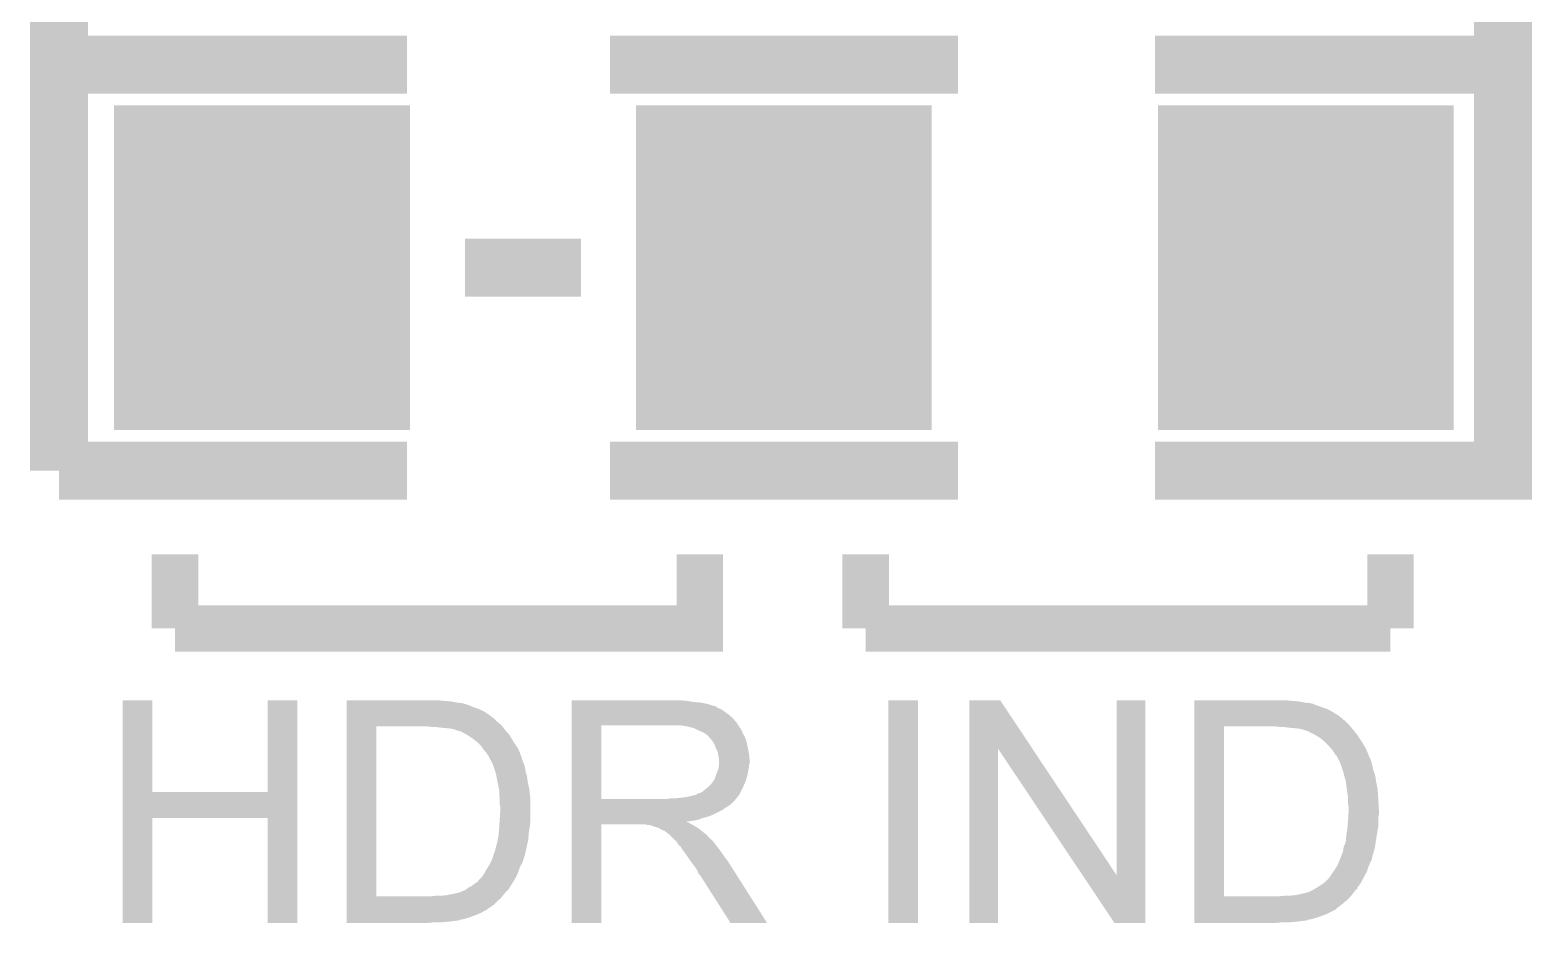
# Model space of a CAD drawing. Extents: x -1.4 to 24.2, y -3.9 to 40.3.
# Drawn here: x 2.84 to 9.42, y 7.01 to 10.92 of the extents above; entities that cross this region are included whole.
import ezdxf

# ---------------------------------------------------------------- set-up
doc = ezdxf.new("R2010")
doc.units = 0
doc.layers.get('0').update_dxf_attribs({"linetype": 'CONTINUOUS'})
doc.layers.add('USBI2CCLICK_V102A_GTO', color=14, linetype='CONTINUOUS')
doc.layers.add('USBI2CCLICK_V102A_GTS', color=12, linetype='CONTINUOUS')

# ---------------------------------------------------------------- blocks, each defined once
blk = doc.blocks.new('RECTANGLE_44')
blk.add_solid([(0.6477, 0.7112), (0.6477, -0.7112), (-0.6477, 0.7112), (-0.6477, -0.7112)])

msp = doc.modelspace()

# ---------------------------------------------------------------- linework, layer by layer
at = {"layer": 'USBI2CCLICK_V102A_GTO'}
for points, const_width in [([(2.9718, 10.7696), (2.9718, 12.5476), (4.4958, 12.5476)], 0.254), ([(9.2964, 10.7696), (9.2964, 12.5476)], 0.254), ([(2.9718, 10.7696), (4.4958, 10.7696)], 0.254), ([(2.9718, 10.7696), (4.4958, 10.7696)], 0.254), ([(2.9718, 8.9916), (2.9718, 10.7696)], 0.254), ([(5.3848, 10.7696), (6.9088, 10.7696)], 0.254), ([(5.3848, 10.7696), (6.9088, 10.7696)], 0.254), ([(7.7724, 10.7696), (9.2964, 10.7696)], 0.254), ([(7.7724, 8.9916), (9.2964, 8.9916), (9.2964, 10.7696)], 0.254), ([(7.7724, 10.7696), (9.2964, 10.7696)], 0.254), ([(4.7498, 9.8806), (5.2578, 9.8806)], 0.254), ([(2.9718, 8.9916), (4.4958, 8.9916)], 0.254), ([(5.3848, 8.9916), (6.9088, 8.9916)], 0.254), ([(3.4798, 8.30072), (3.4798, 8.62584)], 0.2032), ([(3.4798, 8.30072), (5.7785, 8.30072), (5.7785, 8.62584)], 0.2032), ([(6.50494, 8.30072), (6.50494, 8.62584)], 0.2032), ([(8.80364, 8.30072), (8.80364, 8.62584)], 0.2032), ([(6.50494, 8.30072), (8.80364, 8.30072)], 0.2032)]:
    msp.add_lwpolyline(points, dxfattribs=dict(at, const_width=const_width))
for points in [[(3.251212, 7.58444), (3.25122, 7.985738), (3.380762, 7.58444), (3.38074, 7.985738)], [(3.25122, 7.985738), (3.251222, 7.98576), (3.38074, 7.985738), (3.251222, 7.98576)], [(3.8862, 7.584462), (3.88622, 7.985738), (4.01573, 7.584462), (4.01574, 7.985738)], [(3.88622, 7.985738), (3.886222, 7.98576), (4.01574, 7.985738), (3.886222, 7.98576)], [(4.23166, 7.98322), (4.231662, 7.98576), (4.65836, 7.98322), (4.63042, 7.98576)], [(4.23166, 7.98068), (4.23166, 7.98322), (4.68884, 7.98068), (4.65836, 7.98322)], [(4.23166, 7.9756), (4.23166, 7.98068), (4.716778, 7.9756), (4.68884, 7.98068)], [(4.23166, 7.97306), (4.23166, 7.9756), (4.739642, 7.97306), (4.716778, 7.9756)], [(4.23166, 7.973054), (4.23166, 7.97306), (4.742186, 7.973054), (4.739642, 7.97306)], [(4.23166, 7.97052), (4.23166, 7.973054), (4.744726, 7.97052), (4.742186, 7.973054)], [(4.23166, 7.970518), (4.23166, 7.97052), (4.747262, 7.970518), (4.744726, 7.97052)], [(4.23166, 7.9629), (4.23166, 7.970518), (4.770118, 7.9629), (4.747262, 7.970518)], [(4.23166, 7.95528), (4.23166, 7.9629), (4.7879, 7.95528), (4.770118, 7.9629)], [(5.21718, 7.98322), (5.217182, 7.98576), (5.72262, 7.98322), (5.69214, 7.98576)], [(5.21718, 7.97814), (5.21718, 7.98322), (5.753098, 7.97814), (5.72262, 7.98322)], [(5.21718, 7.9756), (5.21718, 7.97814), (5.78612, 7.9756), (5.753098, 7.97814)], [(5.21718, 7.96798), (5.21718, 7.9756), (5.819138, 7.96798), (5.78612, 7.9756)], [(5.21718, 7.9629), (5.21718, 7.96798), (5.834382, 7.9629), (5.819138, 7.96798)], [(5.21718, 7.960356), (5.21718, 7.9629), (5.847084, 7.960356), (5.834382, 7.9629)], [(5.21718, 7.95782), (5.21718, 7.960356), (5.84962, 7.95782), (5.847084, 7.960356)], [(6.604, 7.010422), (6.60402, 7.985738), (6.733518, 7.010422), (6.73354, 7.985738)], [(6.60402, 7.985738), (6.604022, 7.98576), (6.73354, 7.985738), (6.604022, 7.98576)], [(6.959616, 7.774868), (6.95962, 7.985752), (7.234596, 7.774868), (7.094224, 7.985752)], [(6.95962, 7.985752), (6.959622, 7.98576), (7.094224, 7.985752), (6.959622, 7.98576)], [(7.60476, 7.218752), (7.60478, 7.985738), (7.729202, 7.218752), (7.72922, 7.985738)], [(7.60478, 7.985738), (7.604782, 7.98576), (7.72922, 7.985738), (7.604782, 7.98576)], [(7.94514, 7.98068), (7.945142, 7.98576), (8.40232, 7.98068), (8.34644, 7.98576)], [(7.94514, 7.9756), (7.94514, 7.98068), (8.430258, 7.9756), (8.40232, 7.98068)], [(7.94514, 7.973054), (7.94514, 7.9756), (8.455664, 7.973054), (8.430258, 7.9756)], [(7.94514, 7.97052), (7.94514, 7.973054), (8.458206, 7.97052), (8.455664, 7.973054)], [(7.94514, 7.970518), (7.94514, 7.97052), (8.463284, 7.970518), (8.458206, 7.97052)], [(7.94514, 7.96798), (7.94514, 7.970518), (8.468362, 7.96798), (8.463284, 7.970518)], [(7.94514, 7.9629), (7.94514, 7.96798), (8.4836, 7.9629), (8.468362, 7.96798)], [(7.94514, 7.95528), (7.94514, 7.9629), (8.50392, 7.95528), (8.4836, 7.9629)], [(4.231658, 7.88924), (4.23166, 7.901938), (4.89458, 7.88924), (4.88188, 7.901938)], [(4.23166, 7.94766), (4.23166, 7.95528), (4.81076, 7.94766), (4.7879, 7.95528)], [(4.23166, 7.934958), (4.23166, 7.94766), (4.836162, 7.934958), (4.81076, 7.94766)], [(4.23166, 7.91972), (4.23166, 7.934958), (4.85902, 7.91972), (4.836162, 7.934958)], [(4.23166, 7.901938), (4.23166, 7.91972), (4.88188, 7.901938), (4.85902, 7.91972)], [(5.217178, 7.88924), (5.21718, 7.90956), (5.93852, 7.88924), (5.920742, 7.90956)], [(5.21718, 7.95274), (5.21718, 7.95782), (5.85724, 7.95274), (5.84962, 7.95782)], [(5.21718, 7.947658), (5.21718, 7.95274), (5.869942, 7.947658), (5.85724, 7.95274)], [(5.21718, 7.9375), (5.21718, 7.947658), (5.88518, 7.9375), (5.869942, 7.947658)], [(5.21718, 7.9248), (5.21718, 7.9375), (5.90296, 7.9248), (5.88518, 7.9375)], [(5.21718, 7.90956), (5.21718, 7.9248), (5.920742, 7.90956), (5.90296, 7.9248)], [(7.945138, 7.87654), (7.94514, 7.899394), (8.6233, 7.87654), (8.600446, 7.899394)], [(7.94514, 7.94766), (7.94514, 7.95528), (8.526782, 7.94766), (8.50392, 7.95528)], [(7.94514, 7.93496), (7.94514, 7.94766), (8.54964, 7.93496), (8.526782, 7.94766)], [(7.94514, 7.91972), (7.94514, 7.93496), (8.57504, 7.91972), (8.54964, 7.93496)], [(7.94514, 7.901932), (7.94514, 7.91972), (8.5979, 7.901932), (8.57504, 7.91972)], [(7.94514, 7.8994), (7.94514, 7.901932), (8.597922, 7.8994), (8.5979, 7.901932)], [(7.94514, 7.899394), (7.94514, 7.8994), (8.600446, 7.899394), (8.597922, 7.8994)], [(4.231642, 7.127262), (4.231658, 7.87146), (4.36118, 7.127262), (4.361202, 7.87146)], [(4.231658, 7.876538), (4.231658, 7.88924), (4.909822, 7.876538), (4.89458, 7.88924)], [(4.231658, 7.87146), (4.231658, 7.876538), (4.913632, 7.87146), (4.909822, 7.876538)], [(4.605022, 7.86892), (4.587238, 7.87146), (4.915536, 7.86892), (4.913632, 7.87146)], [(4.64058, 7.86638), (4.6228, 7.86892), (4.917442, 7.86638), (4.915536, 7.86892)], [(4.66852, 7.86384), (4.64058, 7.86638), (4.919346, 7.86384), (4.917442, 7.86638)], [(4.691382, 7.8613), (4.66852, 7.86384), (4.921252, 7.8613), (4.919346, 7.86384)], [(4.709162, 7.85622), (4.691382, 7.8613), (4.92506, 7.85622), (4.921252, 7.8613)], [(4.721864, 7.85114), (4.709162, 7.85622), (4.929576, 7.85114), (4.92506, 7.85622)], [(4.729486, 7.851134), (4.721864, 7.85114), (4.929582, 7.851134), (4.929576, 7.85114)], [(4.732024, 7.848598), (4.729486, 7.851134), (4.931836, 7.848598), (4.929582, 7.851134)], [(4.757422, 7.835898), (4.732024, 7.848598), (4.943126, 7.835898), (4.931836, 7.848598)], [(4.761234, 7.833358), (4.757422, 7.835898), (4.945382, 7.833358), (4.943126, 7.835898)], [(4.78028, 7.82066), (4.761234, 7.833358), (4.952788, 7.82066), (4.945382, 7.833358)], [(5.217172, 7.553982), (5.217178, 7.87652), (5.3467, 7.553982), (5.346702, 7.87652)], [(5.217178, 7.87654), (5.217178, 7.88924), (5.946986, 7.87654), (5.93852, 7.88924)], [(5.217178, 7.87652), (5.217178, 7.87654), (5.346702, 7.87652), (5.65404, 7.87654)], [(5.72262, 7.87146), (5.692142, 7.87654), (5.950372, 7.87146), (5.946986, 7.87654)], [(5.742958, 7.866376), (5.72262, 7.87146), (5.95376, 7.866376), (5.950372, 7.87146)], [(5.753102, 7.86384), (5.742958, 7.866376), (5.953782, 7.86384), (5.95376, 7.866376)], [(5.75313, 7.863826), (5.753102, 7.86384), (5.956306, 7.863826), (5.953782, 7.86384)], [(5.77342, 7.85368), (5.75313, 7.863826), (5.96138, 7.85368), (5.956306, 7.863826)], [(5.7912, 7.84606), (5.77342, 7.85368), (5.964428, 7.84606), (5.96138, 7.85368)], [(5.79967, 7.840978), (5.7912, 7.84606), (5.96646, 7.840978), (5.964428, 7.84606)], [(5.803902, 7.838438), (5.79967, 7.840978), (5.967912, 7.838438), (5.96646, 7.840978)], [(5.808986, 7.83336), (5.803902, 7.838438), (5.970814, 7.83336), (5.967912, 7.838438)], [(5.811526, 7.833354), (5.808986, 7.83336), (5.970818, 7.833354), (5.970814, 7.83336)], [(5.820414, 7.823198), (5.811526, 7.833354), (5.97662, 7.823198), (5.970818, 7.833354)], [(7.945122, 7.127262), (7.945138, 7.87146), (8.07466, 7.127262), (8.074682, 7.87146)], [(7.945138, 7.87146), (7.945138, 7.87654), (8.627746, 7.87146), (8.6233, 7.87654)], [(8.318502, 7.86892), (8.300718, 7.87146), (8.62997, 7.86892), (8.627746, 7.87146)], [(8.354058, 7.86638), (8.338822, 7.86892), (8.632192, 7.86638), (8.62997, 7.86892)], [(8.382, 7.86384), (8.354058, 7.86638), (8.634414, 7.86384), (8.632192, 7.86638)], [(8.40486, 7.8613), (8.382, 7.86384), (8.636638, 7.8613), (8.634414, 7.86384)], [(8.425168, 7.856222), (8.40486, 7.8613), (8.64108, 7.856222), (8.636638, 7.8613)], [(8.425182, 7.856218), (8.425168, 7.856222), (8.641084, 7.856218), (8.64108, 7.856222)], [(8.437884, 7.85114), (8.425182, 7.856218), (8.645034, 7.85114), (8.641084, 7.856218)], [(8.442966, 7.851134), (8.437884, 7.85114), (8.645038, 7.851134), (8.645034, 7.85114)], [(8.445504, 7.848598), (8.442966, 7.851134), (8.64701, 7.848598), (8.645038, 7.851134)], [(8.470898, 7.8359), (8.445504, 7.848598), (8.656886, 7.8359), (8.64701, 7.848598)], [(8.475132, 7.83336), (8.470898, 7.8359), (8.65886, 7.83336), (8.656886, 7.8359)], [(8.496302, 7.82066), (8.475132, 7.83336), (8.667328, 7.82066), (8.65886, 7.83336)], [(4.803138, 7.80288), (4.78028, 7.82066), (4.963158, 7.80288), (4.952788, 7.82066)], [(4.80314, 7.802878), (4.803138, 7.80288), (4.96316, 7.802878), (4.963158, 7.80288)], [(4.82092, 7.7851), (4.80314, 7.802878), (4.975014, 7.7851), (4.96316, 7.802878)], [(4.829992, 7.7724), (4.82092, 7.7851), (4.98348, 7.7724), (4.975014, 7.7851)], [(4.83362, 7.76732), (4.829992, 7.7724), (4.985512, 7.76732), (4.98348, 7.7724)], [(4.846322, 7.752076), (4.83362, 7.76732), (4.99161, 7.752076), (4.985512, 7.76732)], [(5.8293, 7.813042), (5.820414, 7.823198), (5.980006, 7.813042), (5.97662, 7.823198)], [(5.838374, 7.800338), (5.8293, 7.813042), (5.98424, 7.800338), (5.980006, 7.813042)], [(5.842, 7.79526), (5.838374, 7.800338), (5.985256, 7.79526), (5.98424, 7.800338)], [(5.84962, 7.77494), (5.842, 7.79526), (5.98932, 7.77494), (5.985256, 7.79526)], [(5.85724, 7.759696), (5.84962, 7.77494), (5.99237, 7.759696), (5.98932, 7.77494)], [(6.9596, 7.010422), (6.959616, 7.774868), (7.084038, 7.010422), (7.08406, 7.774868)], [(7.455456, 7.218752), (7.08406, 7.774868), (7.60476, 7.218752), (7.234596, 7.774868)], [(8.51662, 7.802882), (8.496302, 7.82066), (8.67918, 7.802882), (8.667328, 7.82066)], [(8.5344, 7.7851), (8.51662, 7.802882), (8.689554, 7.7851), (8.67918, 7.802882)], [(8.545284, 7.772402), (8.5344, 7.7851), (8.69696, 7.772402), (8.689554, 7.7851)], [(8.54964, 7.76732), (8.545284, 7.772402), (8.698994, 7.76732), (8.69696, 7.772402)], [(8.5598, 7.752078), (8.54964, 7.76732), (8.705092, 7.752078), (8.698994, 7.76732)], [(4.848862, 7.747), (4.846322, 7.752076), (4.99364, 7.747), (4.99161, 7.752076)], [(4.851402, 7.744456), (4.848862, 7.747), (4.994658, 7.744456), (4.99364, 7.747)], [(4.856484, 7.734296), (4.851402, 7.744456), (4.99872, 7.734296), (4.994658, 7.744456)], [(4.857752, 7.731758), (4.856484, 7.734296), (4.998722, 7.731758), (4.99872, 7.734296)], [(4.86156, 7.724142), (4.857752, 7.731758), (5.001262, 7.724142), (4.998722, 7.731758)], [(4.865916, 7.71652), (4.86156, 7.724142), (5.0038, 7.71652), (5.001262, 7.724142)], [(4.87172, 7.706358), (4.865916, 7.71652), (5.008882, 7.706358), (5.0038, 7.71652)], [(4.875106, 7.6962), (4.87172, 7.706358), (5.01142, 7.6962), (5.008882, 7.706358)], [(5.858692, 7.74954), (5.85724, 7.759696), (5.9944, 7.74954), (5.99237, 7.759696)], [(5.85978, 7.741922), (5.858692, 7.74954), (5.995036, 7.741922), (5.9944, 7.74954)], [(5.86232, 7.729218), (5.85978, 7.741922), (5.996094, 7.729218), (5.995036, 7.741922)], [(5.86123, 7.693658), (5.86232, 7.70128), (5.9944, 7.693658), (5.9944, 7.70128)], [(5.86232, 7.719062), (5.86232, 7.729218), (5.99694, 7.719062), (5.996094, 7.729218)], [(5.86232, 7.708896), (5.86232, 7.719062), (5.996938, 7.708896), (5.99694, 7.719062)], [(5.86232, 7.703816), (5.86232, 7.708896), (5.9944, 7.703816), (5.996938, 7.708896)], [(5.86232, 7.70128), (5.86232, 7.703816), (5.9944, 7.70128), (5.9944, 7.703816)], [(8.562346, 7.746998), (8.5598, 7.752078), (8.707124, 7.746998), (8.705092, 7.752078)], [(8.567422, 7.744454), (8.562346, 7.746998), (8.708142, 7.744454), (8.707124, 7.746998)], [(8.5725, 7.7343), (8.567422, 7.744454), (8.712204, 7.7343), (8.708142, 7.744454)], [(8.573772, 7.731756), (8.5725, 7.7343), (8.71474, 7.731756), (8.712204, 7.7343)], [(8.57758, 7.72414), (8.573772, 7.731756), (8.71728, 7.72414), (8.71474, 7.731756)], [(8.580846, 7.71652), (8.57758, 7.72414), (8.719818, 7.71652), (8.71728, 7.72414)], [(8.5852, 7.70636), (8.580846, 7.71652), (8.72236, 7.70636), (8.719818, 7.71652)], [(8.588588, 7.6962), (8.5852, 7.70636), (8.7249, 7.6962), (8.72236, 7.70636)], [(4.87934, 7.6835), (4.875106, 7.6962), (5.01396, 7.6835), (5.01142, 7.6962)], [(4.88442, 7.668258), (4.87934, 7.6835), (5.016502, 7.668258), (5.01396, 7.6835)], [(4.887468, 7.653018), (4.88442, 7.668258), (5.02158, 7.653018), (5.016502, 7.668258)], [(4.891532, 7.632702), (4.887468, 7.653018), (5.02412, 7.632702), (5.02158, 7.653018)], [(4.899152, 7.5946), (4.891532, 7.632702), (5.03174, 7.5946), (5.02412, 7.632702)], [(5.836916, 7.630158), (5.83692, 7.632694), (5.97916, 7.630158), (5.97985, 7.632694)], [(5.83692, 7.632694), (5.841996, 7.637778), (5.97985, 7.632694), (5.981238, 7.637778)], [(5.841996, 7.637778), (5.84454, 7.645402), (5.981238, 7.637778), (5.983316, 7.645402)], [(5.84454, 7.645402), (5.849618, 7.6581), (5.983316, 7.645402), (5.98678, 7.6581)], [(5.849618, 7.6581), (5.859778, 7.683498), (5.98678, 7.6581), (5.991858, 7.683498)], [(5.859778, 7.6835), (5.86123, 7.693658), (5.99186, 7.6835), (5.9944, 7.693658)], [(5.859778, 7.683498), (5.859778, 7.6835), (5.991858, 7.683498), (5.99186, 7.6835)], [(8.59282, 7.6835), (8.588588, 7.6962), (8.727442, 7.6835), (8.7249, 7.6962)], [(8.597898, 7.66826), (8.59282, 7.6835), (8.732522, 7.66826), (8.727442, 7.6835)], [(8.601964, 7.653018), (8.597898, 7.66826), (8.7376, 7.653018), (8.732522, 7.66826)], [(8.607382, 7.632702), (8.601964, 7.653018), (8.74014, 7.632702), (8.7376, 7.653018)], [(8.60806, 7.630158), (8.607382, 7.632702), (8.74065, 7.630158), (8.74014, 7.632702)], [(3.25121, 7.47014), (3.251212, 7.58444), (4.015728, 7.47014), (4.01573, 7.58444)], [(3.380762, 7.58444), (3.8862, 7.584462), (4.01573, 7.58444), (4.01573, 7.584462)], [(4.89966, 7.592058), (4.899152, 7.5946), (5.03204, 7.592058), (5.03174, 7.5946)], [(4.89966, 7.57428), (4.89966, 7.592058), (5.034132, 7.57428), (5.03204, 7.592058)], [(4.9022, 7.556498), (4.89966, 7.57428), (5.036224, 7.556498), (5.034132, 7.57428)], [(5.717538, 7.56158), (5.7404, 7.56666), (5.942752, 7.56158), (5.946984, 7.56666)], [(5.7404, 7.56666), (5.760718, 7.57174), (5.946984, 7.56666), (5.951218, 7.57174)], [(5.763254, 7.57174), (5.763256, 7.571742), (5.951218, 7.57174), (5.95122, 7.571742)], [(5.763256, 7.571742), (5.768338, 7.576816), (5.95122, 7.571742), (5.953756, 7.576816)], [(5.768338, 7.576816), (5.778498, 7.579358), (5.953756, 7.576816), (5.955028, 7.579358)], [(5.778498, 7.579358), (5.788658, 7.584438), (5.955028, 7.579358), (5.957568, 7.584438)], [(5.788658, 7.584438), (5.810884, 7.60222), (5.957568, 7.584438), (5.96646, 7.60222)], [(5.810884, 7.60222), (5.814058, 7.604758), (5.96646, 7.60222), (5.967612, 7.604758)], [(5.814058, 7.604758), (5.82676, 7.61746), (5.967612, 7.604758), (5.973386, 7.61746)], [(5.82676, 7.61746), (5.836916, 7.630156), (5.973386, 7.61746), (5.979158, 7.630156)], [(5.836916, 7.630156), (5.836916, 7.630158), (5.979158, 7.630156), (5.97916, 7.630158)], [(8.612802, 7.5946), (8.60806, 7.630158), (8.74776, 7.5946), (8.74065, 7.630158)], [(8.61314, 7.59206), (8.612802, 7.5946), (8.74791, 7.59206), (8.74776, 7.5946)], [(8.61822, 7.556498), (8.61314, 7.59206), (8.750002, 7.556498), (8.74791, 7.59206)], [(4.9022, 7.551418), (4.9022, 7.556498), (5.03682, 7.551418), (5.036224, 7.556498)], [(4.9022, 7.531098), (4.9022, 7.551418), (5.03682, 7.531098), (5.03682, 7.551418)], [(4.90474, 7.518398), (4.9022, 7.531098), (5.03682, 7.518398), (5.03682, 7.531098)], [(4.9022, 7.46506), (4.90474, 7.5057), (5.03682, 7.46506), (5.03682, 7.5057)], [(4.90474, 7.5057), (4.90474, 7.518398), (5.03682, 7.5057), (5.03682, 7.518398)], [(5.21717, 7.5311), (5.217172, 7.5438), (5.91566, 7.5311), (5.92836, 7.5438)], [(5.21717, 7.52094), (5.21717, 7.5311), (5.900422, 7.52094), (5.91566, 7.5311)], [(5.21717, 7.51332), (5.21717, 7.52094), (5.88772, 7.51332), (5.900422, 7.52094)], [(5.21717, 7.5057), (5.21717, 7.51332), (5.877558, 7.5057), (5.88772, 7.51332)], [(5.21717, 7.48284), (5.21717, 7.5057), (5.83184, 7.48284), (5.877558, 7.5057)], [(5.217172, 7.55396), (5.217172, 7.553982), (5.636258, 7.55396), (5.3467, 7.553982)], [(5.217172, 7.5438), (5.217172, 7.55396), (5.92836, 7.5438), (5.936488, 7.55396)], [(5.636258, 7.55396), (5.65404, 7.5565), (5.936488, 7.55396), (5.93852, 7.5565)], [(5.671818, 7.5565), (5.717538, 7.56158), (5.93852, 7.5565), (5.942752, 7.56158)], [(8.61822, 7.55142), (8.61822, 7.556498), (8.7503, 7.55142), (8.750002, 7.556498)], [(8.61822, 7.531098), (8.61822, 7.55142), (8.75137, 7.531098), (8.7503, 7.55142)], [(8.62076, 7.518398), (8.61822, 7.531098), (8.75204, 7.518398), (8.75137, 7.531098)], [(8.61933, 7.482838), (8.6206, 7.503162), (8.752838, 7.482838), (8.75284, 7.503162)], [(8.6206, 7.503162), (8.62076, 7.5057), (8.75284, 7.503162), (8.752708, 7.5057)], [(8.62076, 7.5057), (8.62076, 7.518398), (8.752708, 7.5057), (8.75204, 7.518398)], [(3.2512, 7.010422), (3.25121, 7.470118), (3.380718, 7.010422), (3.38074, 7.470118)], [(3.25121, 7.470118), (3.25121, 7.47014), (3.38074, 7.470118), (3.886178, 7.47014)], [(3.8862, 7.010422), (3.886178, 7.47014), (4.015718, 7.010422), (4.015728, 7.47014)], [(4.89966, 7.4295), (4.900204, 7.43712), (5.033106, 7.4295), (5.03428, 7.43712)], [(4.900204, 7.43712), (4.902018, 7.46252), (5.03428, 7.43712), (5.03682, 7.46252)], [(4.902018, 7.46252), (4.9022, 7.46506), (5.03682, 7.46252), (5.03682, 7.46506)], [(5.21716, 7.010422), (5.217168, 7.442178), (5.346678, 7.010422), (5.3467, 7.442178)], [(5.217168, 7.45236), (5.21717, 7.454866), (5.722624, 7.45236), (5.720112, 7.454866)], [(5.217168, 7.449818), (5.217168, 7.45236), (5.730244, 7.449818), (5.722624, 7.45236)], [(5.217168, 7.44474), (5.217168, 7.449818), (5.737862, 7.44474), (5.730244, 7.449818)], [(5.217168, 7.4422), (5.217168, 7.44474), (5.74294, 7.4422), (5.737862, 7.44474)], [(5.217168, 7.442178), (5.217168, 7.4422), (5.3467, 7.442178), (5.539738, 7.4422)], [(5.21717, 7.47522), (5.21717, 7.48284), (5.811518, 7.47522), (5.83184, 7.48284)], [(5.21717, 7.470138), (5.21717, 7.47522), (5.791198, 7.470138), (5.811518, 7.47522)], [(5.21717, 7.46252), (5.21717, 7.470138), (5.770878, 7.46252), (5.791198, 7.470138)], [(5.21717, 7.45744), (5.21717, 7.46252), (5.745482, 7.45744), (5.770878, 7.46252)], [(5.21717, 7.454866), (5.21717, 7.45744), (5.720112, 7.454866), (5.745482, 7.45744)], [(5.549898, 7.43966), (5.539738, 7.4422), (5.748018, 7.43966), (5.74294, 7.4422)], [(5.565138, 7.437124), (5.562594, 7.43966), (5.752246, 7.437124), (5.748018, 7.43966)], [(5.588002, 7.4295), (5.565138, 7.437124), (5.764954, 7.4295), (5.752246, 7.437124)], [(8.61568, 7.4295), (8.616224, 7.437118), (8.749126, 7.4295), (8.7503, 7.437118)], [(8.616224, 7.437118), (8.61822, 7.46506), (8.7503, 7.437118), (8.7503, 7.46506)], [(8.61822, 7.46506), (8.618854, 7.475216), (8.7503, 7.46506), (8.7503, 7.475216)], [(8.618854, 7.475216), (8.61933, 7.482838), (8.7503, 7.475216), (8.752838, 7.482838)], [(4.88442, 7.338062), (4.89204, 7.36854), (5.01904, 7.338062), (5.02557, 7.36854)], [(4.89204, 7.36854), (4.892962, 7.373618), (5.02557, 7.36854), (5.02666, 7.373618)], [(4.892962, 7.373618), (4.89712, 7.396478), (5.02666, 7.373618), (5.028564, 7.396478)], [(4.89712, 7.396478), (4.897706, 7.404102), (5.028564, 7.396478), (5.0292, 7.404102)], [(4.897706, 7.404102), (4.89966, 7.4295), (5.0292, 7.404102), (5.033106, 7.4295)], [(5.598158, 7.426962), (5.588002, 7.4295), (5.769184, 7.426962), (5.764954, 7.4295)], [(5.601972, 7.42442), (5.598158, 7.426962), (5.77342, 7.42442), (5.769184, 7.426962)], [(5.605778, 7.421882), (5.601972, 7.42442), (5.776594, 7.421882), (5.77342, 7.42442)], [(5.621016, 7.414262), (5.605778, 7.421882), (5.786118, 7.414262), (5.776594, 7.421882)], [(5.623554, 7.41426), (5.621016, 7.414262), (5.78612, 7.41426), (5.786118, 7.414262)], [(5.6261, 7.411722), (5.623554, 7.41426), (5.789294, 7.411722), (5.78612, 7.41426)], [(5.63626, 7.4041), (5.6261, 7.411722), (5.79882, 7.4041), (5.789294, 7.411722)], [(5.639436, 7.40156), (5.63626, 7.4041), (5.80136, 7.40156), (5.79882, 7.4041)], [(5.645788, 7.396478), (5.639436, 7.40156), (5.808982, 7.396478), (5.80136, 7.40156)], [(5.648958, 7.393942), (5.645788, 7.396478), (5.811012, 7.393942), (5.808982, 7.396478)], [(5.659122, 7.383778), (5.648958, 7.393942), (5.819142, 7.383778), (5.811012, 7.393942)], [(5.671822, 7.371078), (5.659122, 7.383778), (5.834382, 7.371078), (5.819142, 7.383778)], [(5.679438, 7.36346), (5.671822, 7.371078), (5.840096, 7.36346), (5.834382, 7.371078)], [(8.60552, 7.358378), (8.60806, 7.36854), (8.737962, 7.358378), (8.739414, 7.36854)], [(8.60806, 7.36854), (8.60852, 7.37362), (8.739414, 7.36854), (8.74014, 7.37362)], [(8.60852, 7.37362), (8.6106, 7.396482), (8.74014, 7.37362), (8.74395, 7.396482)], [(8.6106, 7.396482), (8.611772, 7.4041), (8.74395, 7.396482), (8.74522, 7.4041)], [(8.611772, 7.4041), (8.61568, 7.4295), (8.74522, 7.4041), (8.749126, 7.4295)], [(4.872226, 7.299954), (4.872988, 7.302494), (5.00888, 7.299954), (5.011414, 7.302494)], [(4.872988, 7.302494), (4.873752, 7.305038), (5.011414, 7.302494), (5.01142, 7.305038)], [(4.873752, 7.305038), (4.8768, 7.315196), (5.01142, 7.305038), (5.013764, 7.315196)], [(4.8768, 7.317734), (4.879338, 7.32028), (5.014348, 7.317734), (5.014936, 7.32028)], [(4.8768, 7.315196), (4.8768, 7.317734), (5.013764, 7.315196), (5.014348, 7.317734)], [(4.879338, 7.32028), (4.881878, 7.325356), (5.014936, 7.32028), (5.016108, 7.325356)], [(4.881878, 7.325356), (4.88188, 7.330436), (5.016108, 7.325356), (5.01728, 7.330436)], [(4.88188, 7.330436), (4.884418, 7.33806), (5.01728, 7.330436), (5.01904, 7.33806)], [(4.884418, 7.33806), (4.88442, 7.338062), (5.01904, 7.33806), (5.01904, 7.338062)], [(5.684518, 7.353304), (5.679438, 7.36346), (5.847714, 7.353304), (5.840096, 7.36346)], [(5.687062, 7.35076), (5.684518, 7.353304), (5.84962, 7.35076), (5.847714, 7.353304)], [(5.689594, 7.348226), (5.687062, 7.35076), (5.851592, 7.348226), (5.84962, 7.35076)], [(5.692128, 7.34822), (5.689594, 7.348226), (5.851596, 7.34822), (5.851592, 7.348226)], [(5.70484, 7.3279), (5.692128, 7.34822), (5.8674, 7.3279), (5.851596, 7.34822)], [(5.72008, 7.30758), (5.70484, 7.3279), (5.881624, 7.30758), (5.8674, 7.3279)], [(5.723468, 7.3025), (5.72008, 7.30758), (5.88518, 7.3025), (5.881624, 7.30758)], [(5.73532, 7.28472), (5.723468, 7.3025), (5.898112, 7.28472), (5.88518, 7.3025)], [(8.58672, 7.299954), (8.588752, 7.305036), (8.724894, 7.299954), (8.7249, 7.305036)], [(8.588752, 7.305036), (8.592818, 7.315196), (8.7249, 7.305036), (8.728024, 7.315196)], [(8.592818, 7.315196), (8.59282, 7.317734), (8.728024, 7.315196), (8.728806, 7.317734)], [(8.59282, 7.317734), (8.595354, 7.320274), (8.728806, 7.317734), (8.729588, 7.320274)], [(8.595354, 7.320274), (8.59536, 7.325356), (8.729588, 7.320274), (8.73115, 7.325356)], [(8.59536, 7.325356), (8.597898, 7.330436), (8.73115, 7.325356), (8.732714, 7.330436)], [(8.597898, 7.330436), (8.5979, 7.338058), (8.732714, 7.330436), (8.73506, 7.338058)], [(8.5979, 7.338058), (8.600438, 7.348218), (8.73506, 7.338058), (8.73651, 7.348218)], [(8.600438, 7.348218), (8.60552, 7.358378), (8.73651, 7.348218), (8.737962, 7.358378)], [(4.837974, 7.233922), (4.84378, 7.24408), (4.98348, 7.233922), (4.986866, 7.24408)], [(4.84378, 7.24408), (4.851714, 7.256778), (4.986866, 7.24408), (4.9911, 7.256778)], [(4.851714, 7.256778), (4.85648, 7.264402), (4.9911, 7.256778), (4.995456, 7.264402)], [(4.85648, 7.264402), (4.861558, 7.274558), (4.995456, 7.264402), (5.00126, 7.274558)], [(4.861558, 7.274558), (4.86918, 7.2898), (5.00126, 7.274558), (5.006338, 7.2898)], [(4.86918, 7.2898), (4.871464, 7.297418), (5.006338, 7.2898), (5.008878, 7.297418)], [(4.871464, 7.297418), (4.872226, 7.299954), (5.008878, 7.297418), (5.00888, 7.299954)], [(5.743224, 7.27456), (5.73532, 7.28472), (5.9055, 7.27456), (5.898112, 7.28472)], [(5.7531, 7.26186), (5.743224, 7.27456), (5.913558, 7.26186), (5.9055, 7.27456)], [(5.765798, 7.244082), (5.7531, 7.26186), (5.924838, 7.244082), (5.913558, 7.26186)], [(5.773418, 7.226304), (5.765798, 7.244082), (5.936118, 7.226304), (5.924838, 7.244082)], [(8.55254, 7.233918), (8.5598, 7.244082), (8.6995, 7.233918), (8.702886, 7.244082)], [(8.5598, 7.244082), (8.567734, 7.25678), (8.702886, 7.244082), (8.70712, 7.25678)], [(8.567734, 7.25678), (8.572498, 7.2644), (8.70712, 7.25678), (8.710384, 7.2644)], [(8.572498, 7.2644), (8.576562, 7.27456), (8.710384, 7.2644), (8.71474, 7.27456)], [(8.576562, 7.27456), (8.582656, 7.289796), (8.71474, 7.27456), (8.722358, 7.289796)], [(8.582656, 7.289796), (8.585704, 7.297414), (8.722358, 7.289796), (8.72236, 7.297414)], [(8.585704, 7.297414), (8.58672, 7.299954), (8.72236, 7.297414), (8.724894, 7.299954)], [(4.76504, 7.16534), (4.780278, 7.172958), (4.945382, 7.16534), (4.950142, 7.172958)], [(4.780278, 7.172958), (4.79298, 7.18312), (4.950142, 7.172958), (4.956492, 7.18312)], [(4.79298, 7.18312), (4.796788, 7.18566), (4.956492, 7.18312), (4.95808, 7.18566)], [(4.796788, 7.18566), (4.808212, 7.193276), (4.95808, 7.18566), (4.962648, 7.193276)], [(4.808212, 7.193276), (4.80822, 7.195814), (4.962648, 7.193276), (4.964172, 7.195814)], [(4.80822, 7.195814), (4.823458, 7.211058), (4.964172, 7.195814), (4.973318, 7.211058)], [(4.823458, 7.21106), (4.83362, 7.2263), (4.97332, 7.21106), (4.980092, 7.2263)], [(4.823458, 7.211058), (4.823458, 7.21106), (4.973318, 7.211058), (4.97332, 7.21106)], [(4.83362, 7.2263), (4.837974, 7.233922), (4.980092, 7.2263), (4.98348, 7.233922)], [(5.781038, 7.21868), (5.773418, 7.226304), (5.940954, 7.21868), (5.936118, 7.226304)], [(5.78358, 7.213602), (5.781038, 7.21868), (5.944176, 7.213602), (5.940954, 7.21868)], [(5.913116, 7.01041), (5.78358, 7.213602), (6.073094, 7.01041), (5.944176, 7.213602)], [(7.594596, 7.010408), (7.455456, 7.218752), (7.729198, 7.010408), (7.729202, 7.218752)], [(8.48106, 7.165342), (8.493762, 7.17296), (8.658864, 7.165342), (8.664576, 7.17296)], [(8.493762, 7.17296), (8.509, 7.18312), (8.664576, 7.17296), (8.672192, 7.18312)], [(8.509, 7.18312), (8.512174, 7.18566), (8.672192, 7.18312), (8.674098, 7.18566)], [(8.512174, 7.18566), (8.521698, 7.193278), (8.674098, 7.18566), (8.677906, 7.193278)], [(8.521698, 7.193278), (8.529318, 7.2009), (8.677906, 7.193278), (8.681718, 7.2009)], [(8.529318, 7.2009), (8.53694, 7.21106), (8.681718, 7.2009), (8.6868, 7.21106)], [(8.53694, 7.21106), (8.5471, 7.2263), (8.6868, 7.21106), (8.695266, 7.2263)], [(8.5471, 7.2263), (8.55254, 7.233918), (8.695266, 7.2263), (8.6995, 7.233918)], [(4.231642, 7.12724), (4.231642, 7.127262), (4.602478, 7.12724), (4.36118, 7.127262)], [(4.231642, 7.117078), (4.231642, 7.12724), (4.904738, 7.117078), (4.913206, 7.12724)], [(4.231642, 7.104382), (4.231642, 7.117078), (4.889502, 7.104382), (4.904738, 7.117078)], [(4.602478, 7.12724), (4.6228, 7.12978), (4.913206, 7.12724), (4.915322, 7.12978)], [(4.645662, 7.12978), (4.671062, 7.13232), (4.915322, 7.12978), (4.91744, 7.13232)], [(4.671062, 7.13232), (4.69646, 7.1374), (4.91744, 7.13232), (4.921502, 7.1374)], [(4.69646, 7.1374), (4.719314, 7.142478), (4.921502, 7.1374), (4.925566, 7.142478)], [(4.719314, 7.142478), (4.721854, 7.145014), (4.925566, 7.142478), (4.927594, 7.145014)], [(4.721854, 7.145014), (4.726934, 7.145018), (4.927594, 7.145014), (4.927598, 7.145018)], [(4.726934, 7.145018), (4.729476, 7.14502), (4.927598, 7.145018), (4.927598, 7.14502)], [(4.729476, 7.14502), (4.73964, 7.1501), (4.927598, 7.14502), (4.932678, 7.1501)], [(4.73964, 7.1501), (4.752338, 7.15518), (4.932678, 7.1501), (4.937758, 7.15518)], [(4.752338, 7.15518), (4.758688, 7.16026), (4.937758, 7.15518), (4.942838, 7.16026)], [(4.758688, 7.16026), (4.76504, 7.16534), (4.942838, 7.16026), (4.945382, 7.16534)], [(7.945122, 7.12724), (7.945122, 7.127262), (8.315958, 7.12724), (8.07466, 7.127262)], [(7.945122, 7.117078), (7.945122, 7.12724), (8.620758, 7.117078), (8.629226, 7.12724)], [(7.945122, 7.10438), (7.945122, 7.117078), (8.60552, 7.10438), (8.620758, 7.117078)], [(8.315958, 7.12724), (8.33882, 7.12978), (8.629226, 7.12724), (8.631342, 7.12978)], [(8.361682, 7.12978), (8.387082, 7.13232), (8.631342, 7.12978), (8.63346, 7.13232)], [(8.387082, 7.13232), (8.41248, 7.1374), (8.63346, 7.13232), (8.637524, 7.1374)], [(8.41248, 7.1374), (8.432798, 7.142478), (8.637524, 7.1374), (8.641586, 7.142478)], [(8.432798, 7.142478), (8.437876, 7.145018), (8.641586, 7.142478), (8.643618, 7.145018)], [(8.437876, 7.145018), (8.442956, 7.14502), (8.643618, 7.145018), (8.64362, 7.14502)], [(8.442956, 7.14502), (8.45312, 7.1501), (8.64362, 7.14502), (8.647428, 7.1501)], [(8.45312, 7.1501), (8.465814, 7.155178), (8.647428, 7.1501), (8.651238, 7.155178)], [(8.465814, 7.155178), (8.46582, 7.15518), (8.651238, 7.155178), (8.65124, 7.15518)], [(8.46582, 7.15518), (8.473432, 7.160256), (8.65124, 7.15518), (8.658852, 7.160256)], [(8.473432, 7.160256), (8.48105, 7.165336), (8.658852, 7.160256), (8.65886, 7.165336)], [(8.48105, 7.165336), (8.48106, 7.165342), (8.65886, 7.165336), (8.658864, 7.165342)], [(4.23164, 7.08914), (4.231642, 7.104382), (4.87426, 7.08914), (4.889502, 7.104382)], [(4.23164, 7.07644), (4.23164, 7.08914), (4.856478, 7.07644), (4.87426, 7.08914)], [(4.23164, 7.073898), (4.23164, 7.07644), (4.8514, 7.073898), (4.856478, 7.07644)], [(4.23164, 7.068818), (4.23164, 7.073898), (4.846316, 7.068818), (4.8514, 7.073898)], [(4.23164, 7.06374), (4.23164, 7.068818), (4.836162, 7.06374), (4.846316, 7.068818)], [(4.23164, 7.05612), (4.23164, 7.06374), (4.823458, 7.05612), (4.836162, 7.06374)], [(4.23164, 7.0485), (4.23164, 7.05612), (4.80568, 7.0485), (4.823458, 7.05612)], [(4.23164, 7.03326), (4.23164, 7.0485), (4.765042, 7.03326), (4.80568, 7.0485)], [(7.94512, 7.08914), (7.945122, 7.10438), (8.587742, 7.08914), (8.60552, 7.10438)], [(7.94512, 7.076438), (7.94512, 7.08914), (8.569958, 7.076438), (8.587742, 7.08914)], [(7.94512, 7.068818), (7.94512, 7.076438), (8.562336, 7.068818), (8.569958, 7.076438)], [(7.94512, 7.0485), (7.94512, 7.068818), (8.5217, 7.0485), (8.562336, 7.068818)], [(7.94512, 7.04088), (7.94512, 7.0485), (8.50138, 7.04088), (8.5217, 7.0485)], [(7.94512, 7.03326), (7.94512, 7.04088), (8.47852, 7.03326), (8.50138, 7.04088)], [(3.380718, 7.0104), (3.2512, 7.010422), (3.380718, 7.0104), (3.380718, 7.010422)], [(4.015718, 7.0104), (3.8862, 7.010422), (4.015718, 7.0104), (4.015718, 7.010422)], [(4.23164, 7.02564), (4.23164, 7.03326), (4.739638, 7.02564), (4.765042, 7.03326)], [(4.23164, 7.025638), (4.23164, 7.02564), (4.732016, 7.025638), (4.739638, 7.02564)], [(4.23164, 7.0231), (4.23164, 7.025638), (4.726938, 7.0231), (4.732016, 7.025638)], [(4.23164, 7.02056), (4.23164, 7.0231), (4.71424, 7.02056), (4.726938, 7.0231)], [(4.23164, 7.01802), (4.23164, 7.02056), (4.69392, 7.01802), (4.71424, 7.02056)], [(4.23164, 7.01548), (4.23164, 7.01802), (4.67106, 7.01548), (4.69392, 7.01802)], [(4.23164, 7.01294), (4.23164, 7.01548), (4.643122, 7.01294), (4.67106, 7.01548)], [(4.23164, 7.010422), (4.23164, 7.01294), (4.582446, 7.010422), (4.61518, 7.01294)], [(4.582162, 7.0104), (4.23164, 7.010422), (4.582162, 7.0104), (4.582446, 7.010422)], [(5.346678, 7.0104), (5.21716, 7.010422), (5.346678, 7.0104), (5.346678, 7.010422)], [(6.0731, 7.0104), (6.073094, 7.01041), (6.0731, 7.0104), (5.913116, 7.01041)], [(6.733518, 7.0104), (6.604, 7.010422), (6.733518, 7.0104), (6.733518, 7.010422)], [(7.084038, 7.0104), (6.9596, 7.010422), (7.084038, 7.0104), (7.084038, 7.010422)], [(7.729198, 7.0104), (7.594596, 7.010408), (7.729198, 7.0104), (7.729198, 7.010408)], [(7.94512, 7.02564), (7.94512, 7.03326), (8.453118, 7.02564), (8.47852, 7.03326)], [(7.94512, 7.025634), (7.94512, 7.02564), (8.445494, 7.025634), (8.453118, 7.02564)], [(7.94512, 7.023098), (7.94512, 7.025634), (8.442956, 7.023098), (8.445494, 7.025634)], [(7.94512, 7.02056), (7.94512, 7.023098), (8.42772, 7.02056), (8.442956, 7.023098)], [(7.94512, 7.01548), (7.94512, 7.02056), (8.38708, 7.01548), (8.42772, 7.02056)], [(7.94512, 7.01294), (7.94512, 7.01548), (8.359142, 7.01294), (8.38708, 7.01548)], [(7.94512, 7.010422), (7.94512, 7.01294), (8.298444, 7.010422), (8.32866, 7.01294)], [(8.298182, 7.0104), (7.94512, 7.010422), (8.298182, 7.0104), (8.298444, 7.010422)]]:
    msp.add_solid(points, dxfattribs=at)

# ---------------------------------------------------------------- block references
at = {"layer": 'USBI2CCLICK_V102A_GTS'}
for p in [(3.8608, 9.8806), (6.1468, 9.8806), (8.4328, 9.8806)]:
    msp.add_blockref('RECTANGLE_44', p, dxfattribs=at)

doc.saveas('drawing.dxf')
